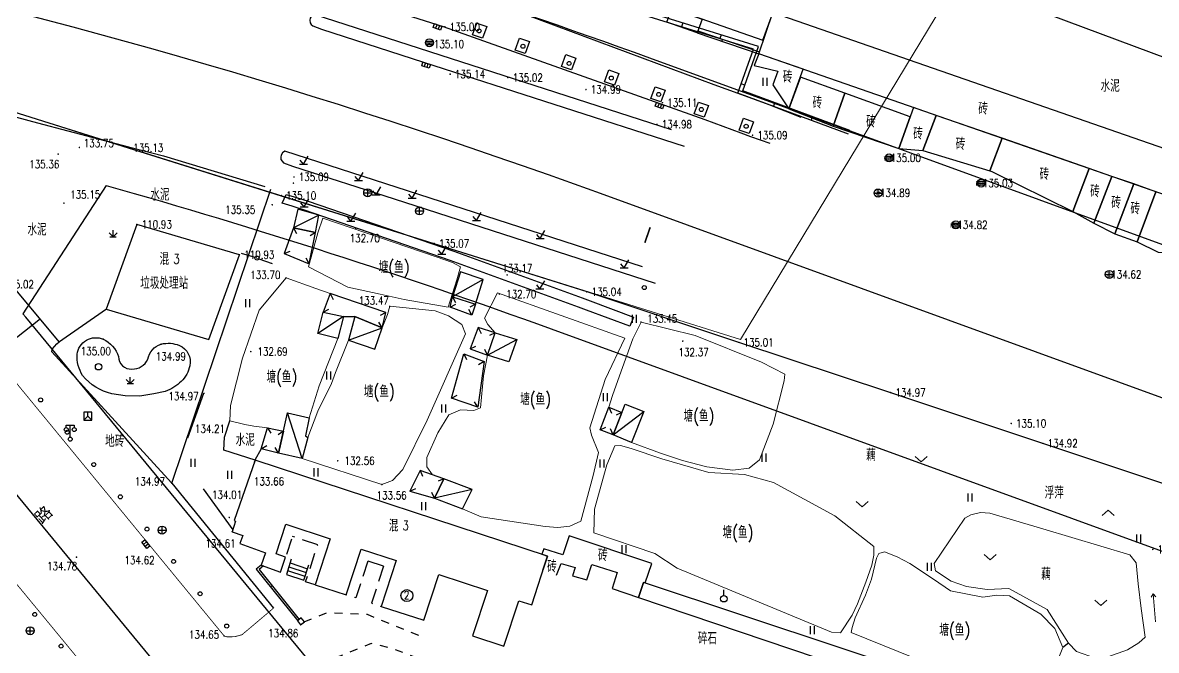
# Model space of a CAD drawing. Extents: x 529262 to 576451, y 2694391 to 2717535.
# Drawn here: x 566461.3 to 566602.9, y 2710012 to 2710090.4 of the extents above; entities that cross this region are included whole.
import ezdxf
from ezdxf.enums import TextEntityAlignment as Align
from ezdxf.xclip import XClip

# ---------------------------------------------------------------- set-up
doc = ezdxf.new("R2010")
doc.units = 0
doc.header["$XCLIPFRAME"] = 0
doc.linetypes.add('X5', pattern=[3, 2, -1])
doc.linetypes.add('X6', pattern=[2, 1, -1])
for name, color, linetype in [('a红线图', 1, 'Continuous'), ('COMPONENT', 8, 'Continuous'), ('DLDW', 8, 'Continuous'), ('DLSS', 4, 'Continuous'), ('DMTZ', 8, 'Continuous'), ('GCD', 8, 'Continuous'), ('GXYZ', 8, 'Continuous'), ('JMD', 8, 'Continuous'), ('PP-COM', 7, 'Continuous'), ('RD-中线', 40, 'Continuous'), ('RD-红线', 7, 'Continuous'), ('ZBTZ', 8, 'Continuous'), ('ZJ', 7, 'Continuous'), ('污水管径标注_W10-', 202, 'Continuous')]:
    doc.layers.add(name, color=color, linetype=linetype)
doc.layers.add('SXSS', color=5, linetype='Continuous', lineweight=0)
doc.styles.add('HZ', font='rs.shx', dxfattribs={"width": 0.8, "bigfont": 'hztxt.shx'})
doc.styles.add('宋体', font='', dxfattribs={"width": 0.75})
doc.styles.add('等线体', font='simhei.ttf')
doc.styles.get('宋体').set_extended_font_data('SimSun')
doc.linetypes.add('10421', pattern='A,2,[150,AAA.SHX,S=0.5,R=0,X=0,Y=0.5],1e-11', length=2)
doc.linetypes.add('10422', pattern='A,0.75,[150,AAA.SHX,S=0.5,R=0,X=0,Y=0.5],1.5,[177,AAA.SHX,S=1,R=0,X=0,Y=0.4],0.75', length=3)
doc.linetypes.add('1161', pattern='A,0,[149,AAA.SHX,S=0.15,R=0,X=0,Y=0],-1.6', length=1.6)

# ---------------------------------------------------------------- blocks, each defined once
blk = doc.blocks.new('A$C19FD0107')
at = {"layer": 'RD-中线', "color": 8, "linetype": 'Continuous', "flags": 128}
for points in [[(-4915.64, 15741.63), (-4680.01, 15724.54, -0.06919), (-4464.53, 15678.48), (-4107.28, 15548.59, 0.074087), (-4020.64, 15530.95), (-3764.95, 15517.41)], [(-4490.73, 14139.44, 0), (-4490.29, 14139.42)], [(-3818.25, 14086.17, 0), (-3817.74, 14086.17)]]:
    blk.add_lwpolyline(points, format="xyb", dxfattribs=at)
at = {"layer": 'RD-中线', "color": 8, "linetype": 'Continuous'}
blk.add_lwpolyline([(-4580.14, 15692.55), (-4507.04, 15604, 0.001888), (-4505.59, 15602.26), (-4424.29, 15505.27, -0.004939), (-4420.53, 15500.69), (-4323.86, 15380.63, 0.004034), (-4320.79, 15376.89), (-4296.85, 15348.11, -0.00385), (-4293.92, 15344.54), (-4230.19, 15265.5)], format="xyb", dxfattribs=at)
at = {"layer": 'RD-红线', "color": 8, "linetype": 'Continuous', "flags": 128}
for points in [[(-4584.2, 15730.06, -0.039951), (-4458.38, 15695.39), (-4101.13, 15565.5, 0.074087), (-4019.69, 15548.92), (-3378.21, 15514.95)], [(-4526.25, 15679.45, -0.018669), (-4470.68, 15661.56), (-4113.43, 15531.67, 0.022546), (-4086.08, 15523.1, 0.022546)]]:
    blk.add_lwpolyline(points, format="xyb", dxfattribs=at)
at = {"layer": 'RD-红线', "color": 8}
for points in [[(-4526.25, 15679.45), (-4536.67, 15663.45, 0.734853)], [(-4306.88, 15383.46), (-4310.15, 15387.52), (-4408.85, 15510.1, 0.004939), (-4412.8, 15514.91), (-4494.1, 15611.9, -0.001888), (-4495.47, 15613.55), (-4536.3, 15663.01), (-4536.67, 15663.45)]]:
    blk.add_lwpolyline(points, format="xyb", dxfattribs=at)
blk = doc.blocks.new('GC200')
at = {"linetype": 'Continuous', "const_width": 0.2, "flags": 128}
blk.add_lwpolyline([(-0.1, 0, 1), (0.1, 0, 1)], format="xyb", close=True, dxfattribs=at)
blk = doc.blocks.new('gc126')
at = {"color": 8}
for p, q in [((0, 0), (-1.5, 1.32)), ((1.5, 1.32), (0, 0))]:
    blk.add_line(p, q, dxfattribs=at)
blk = doc.blocks.new('gc124')
at = {"color": 8}
for p, q in [((-1, 1), (0, 0)), ((-0.8, 0), (0.8, 0)), ((0, 0), (0, 1.6)), ((0, 0), (1, 1))]:
    blk.add_line(p, q, dxfattribs=at)
blk = doc.blocks.new('gc086')
at = {"color": 8}
for p, q in [((0, 0), (7, 0)), ((7, 0), (6.18, 0.57)), ((7, 0), (6.18, -0.57))]:
    blk.add_line(p, q, dxfattribs=at)
blk = doc.blocks.new('gc121')
at = {"color": 8}
for p, q in [((-0.5, -1), (-0.5, 1)), ((0.5, -1), (0.5, 1))]:
    blk.add_line(p, q, dxfattribs=at)
blk = doc.blocks.new('gc211')
for p, q in [((0, 0), (-1.5, -1.32)), ((1.5, -1.32), (0, 0))]:
    blk.add_line(p, q)
blk = doc.blocks.new('gc125')
at = {"color": 8}
blk.add_line((0, 0.8), (0, 2.2), dxfattribs=at)
blk.add_circle((0, 0), 0.8, dxfattribs=at)
blk = doc.blocks.new('gc122')
at = {"color": 8}
blk.add_circle((0, 0), 0.8, dxfattribs=at)
blk = doc.blocks.new('gc043')
for p, q in [((-1, 0), (1, 0)), ((0, -1), (0, 1))]:
    blk.add_line(p, q)
blk.add_circle((0, 0), 1)
blk = doc.blocks.new('gc170')
at = {"color": 8, "linetype": 'Continuous'}
blk.add_circle((0, 0), 0.5, dxfattribs=at)
blk = doc.blocks.new('gc097')
at = {"color": 8}
for p, q in [((-1, 2.9), (-1, 3.5)), ((-1, 3.5), (1, 3.5)), ((0, 0.5), (0, 3.5)), ((1, 3.5), (1, 2.9))]:
    blk.add_line(p, q, dxfattribs=at)
for centre in [(-1, 2.4), (1, 2.4), (0, 0)]:
    blk.add_circle(centre, 0.5, dxfattribs=at)
blk = doc.blocks.new('gc041')
for p, q in [((-1, 0.5), (1, 0.5)), ((-1, -0.5), (-1, 0.5)), ((-0.33, 0.5), (-0.33, -0.5)), ((0.33, 0.5), (0.33, -0.5)), ((1, 0.5), (1, -0.5)), ((1, -0.5), (-1, -0.5))]:
    blk.add_line(p, q)
blk = doc.blocks.new('gc013c')
at = {"linetype": 'Continuous'}
blk.add_line((0.5, 0), (4, 0), dxfattribs=at)
at = {"linetype": 'Continuous', "const_width": 0.15, "flags": 128}
blk.add_lwpolyline([(3.775, 0, 1), (3.925, 0, 1)], format="xyb", close=True, dxfattribs=at)
blk = doc.blocks.new('gc123')
at = {"color": 8}
for p, q in [((-1, 0), (1, 0)), ((0, 0), (-0.8, 1)), ((0, 0), (1.2, 2))]:
    blk.add_line(p, q, dxfattribs=at)
blk = doc.blocks.new('gc049')
for p, q in [((-1, 1), (-1, -1)), ((1, 1), (-1, 1)), ((-1, -1), (0, 0)), ((0, 0), (0, 1)), ((0, 0), (1, -1)), ((1, -1), (1, 1)), ((-1, -1), (1, -1))]:
    blk.add_line(p, q)
blk = doc.blocks.new('gcbj0103')
for p, q in [((-1, 0), (1, 0)), ((-0.9, 0.43), (0.9, 0.43)), ((-0.88, -0.47), (0.88, -0.47))]:
    blk.add_line(p, q)
blk.add_circle((0, 0), 1)
blk = doc.blocks.new('gcbj0102')
for p, q in [((-1, 0), (1, 0)), ((0, -1), (0, 1))]:
    blk.add_line(p, q)
blk.add_circle((0, 0), 1)

msp = doc.modelspace()

# ---------------------------------------------------------------- linework, layer by layer
at = {"layer": 'a红线图', "color": 8, "linetype": 'Continuous', "lineweight": 0, "flags": 128}
for points in [[(566550.969, 2710050.836), (566593.014, 2710120.32)], [(566550.969, 2710050.836), (566593.014, 2710120.32)], [(566455.536, 2710080.71), (566550.969, 2710050.836)], [(566455.536, 2710080.71), (566550.969, 2710050.836)]]:
    msp.add_lwpolyline(points, dxfattribs=at)
at = {"layer": 'DLSS', "linetype": 'Continuous', "const_width": 0.1, "flags": 128}
for points, elevation in [([(566432.022, 2710080.104), (566438.355, 2710072.35), (566476.88, 2710025.508), (566486.482, 2710013.837), (566486.834, 2710013.733), (566487.791, 2710013.741), (566488.714, 2710013.998), (566492.642, 2710017.315)], 135.008), ([(566475.183, 2710002.568), (566471.675, 2710006.838), (566468.011, 2710011.268), (566440.278, 2710044.905), (566432.605, 2710054.227), (566428.124, 2710057.966), (566424.8, 2710058.972), (566421.201, 2710058.967), (566419.509, 2710056.024)], 134.657)]:
    msp.add_lwpolyline(points, dxfattribs=dict(at, elevation=elevation))
at = {"layer": 'DLSS', "linetype": 'Continuous', "const_width": 0.2, "flags": 128}
msp.add_lwpolyline([(566539.022, 2710062.911), (566539.691, 2710064.833)], dxfattribs=at)
at = {"layer": 'DLSS', "linetype": 'X6', "flags": 128}
for points, elevation in [([(566496.472, 2710015.618), (566499.393, 2710016.777), (566504.346, 2710016.541), (566511.63, 2710013.57)], 134.734), ([(566525.123, 2710002.568), (566525.062, 2710003.028), (566526.577, 2710005.096), (566507.414, 2710012.291), (566504.827, 2710012.886), (566500.345, 2710011.093)], 133.722)]:
    msp.add_lwpolyline(points, dxfattribs=dict(at, elevation=elevation))
at = {"layer": 'DMTZ', "linetype": '10422', "elevation": 132.566, "flags": 128}
msp.add_lwpolyline([(566477.701, 2710044.056), (566475.951, 2710043.759), (566474.111, 2710043.789), (566472.447, 2710044.057, -0.1632444), (566468.796, 2710046.33, -0.1472689), (566468.097, 2710048.993, -0.4937104), (566471.371, 2710050.888, -0.1925007), (566473.287, 2710048.72, 0.4406502), (566474.949, 2710047.151, 0.2982937), (566476.942, 2710048.368, -0.286663), (566478.611, 2710050.259, -0.1626754), (566480.884, 2710050.094, -0.3631244), (566482.193, 2710047.558, -0.148287), (566481.124, 2710045.609, -0.1027519), (566479.125, 2710044.37)], format="xyb", close=True, dxfattribs=at)
at = {"layer": 'DMTZ', "linetype": '10422', "flags": 128}
msp.add_lwpolyline([(566483.874, 2710032.209), (566487.552, 2710027.089)], dxfattribs=at)
at = {"layer": 'JMD', "linetype": 'Continuous'}
for p, q in [((566543.771, 2710090.35), (566543.623, 2710089.873)), ((566545.58, 2710089.11), (566545.66, 2710089.346)), ((566548.546, 2710088.867), (566548.398, 2710088.39)), ((566548.652, 2710088.062), (566548.733, 2710088.298)), ((566553.262, 2710086.489), (566553.342, 2710086.726)), ((566553.262, 2710086.489), (566553.342, 2710086.726)), ((566551.532, 2710082.599), (566551.06, 2710082.765)), ((566555.268, 2710080.414), (566555.094, 2710079.945)), ((566559.956, 2710078.676), (566559.782, 2710078.207)), ((566498.292, 2710066.341), (566495.148, 2710064.768)), ((566495.148, 2710064.768), (566495.504, 2710064.051)), ((566497.872, 2710064.198), (566497.204, 2710063.758)), ((566493.97, 2710061.573), (566494.714, 2710061.866)), ((566497.088, 2710060.282), (566496.706, 2710060.985)), ((566518.843, 2710058.348, 133.413), (566514.984, 2710056.167)), ((566499.736, 2710056.575), (566500.075, 2710055.851)), ((566499.736, 2710056.575), (566500.075, 2710055.851)), ((566514.984, 2710056.167), (566515.381, 2710055.473)), ((566514.699, 2710054.87), (566515.401, 2710055.254)), ((566514.699, 2710054.87), (566515.401, 2710055.254)), ((566517.863, 2710055.231), (566517.148, 2710054.872)), ((566501.395, 2710053.718), (566498.196, 2710051.579)), ((566501.395, 2710053.718), (566498.196, 2710051.579)), ((566498.851, 2710054.269), (566499.563, 2710054.633)), ((566498.851, 2710054.269), (566499.563, 2710054.633)), ((566506.659, 2710054.214), (566505.96, 2710053.824)), ((566506.659, 2710054.214), (566505.96, 2710053.824)), ((566517.405, 2710053.869), (566517.06, 2710054.591)), ((566517.405, 2710053.869), (566517.06, 2710054.591)), ((566501.992, 2710050.762), (566506.228, 2710052.31)), ((566501.992, 2710050.762), (566506.228, 2710052.31)), ((566506.228, 2710052.31), (566505.813, 2710052.994)), ((566506.228, 2710052.31), (566505.813, 2710052.994)), ((566518.21, 2710052.326), (566518.563, 2710051.608)), ((566518.21, 2710052.326), (566518.563, 2710051.608)), ((566519.38, 2710048.89), (566523.016, 2710050.847)), ((566519.38, 2710048.89), (566523.016, 2710050.847)), ((566520.344, 2710051.682), (566519.631, 2710051.318)), ((566520.344, 2710051.682), (566519.631, 2710051.318)), ((566516.406, 2710049.061), (566516.765, 2710048.346)), ((566517.201, 2710049.669), (566517.927, 2710050.004)), ((566517.201, 2710049.669), (566517.927, 2710050.004)), ((566519.38, 2710048.89), (566519.033, 2710049.611)), ((566519.38, 2710048.89), (566519.033, 2710049.611)), ((566518.943, 2710048.083), (566518.254, 2710047.675)), ((566514.871, 2710043.517), (566515.577, 2710043.892)), ((566518.184, 2710042.399), (566517.761, 2710043.078)), ((566534.544, 2710042.374), (566534.86, 2710041.639)), ((566496.201, 2710036.001, 133.663), (566494.387, 2710041.693, 133.41)), ((566496.201, 2710036.001, 133.663), (566494.387, 2710041.693, 133.41)), ((566535.057, 2710038.938), (566538.888, 2710041.842)), ((566536.167, 2710041.728), (566535.432, 2710041.411)), ((566491.887, 2710039.822), (566492.293, 2710039.133)), ((566491.887, 2710039.822), (566492.293, 2710039.133)), ((566493.877, 2710039.383), (566493.203, 2710038.952)), ((566493.877, 2710039.383), (566493.203, 2710038.952)), ((566533.433, 2710039.584), (566534.168, 2710039.901)), ((566535.057, 2710038.938), (566534.74, 2710039.673)), ((566491.112, 2710037.213), (566491.808, 2710037.607)), ((566491.112, 2710037.213), (566491.808, 2710037.607)), ((566493.276, 2710036.658), (566492.857, 2710037.34)), ((566493.276, 2710036.658), (566492.857, 2710037.34)), ((566510.963, 2710034.508), (566511.262, 2710033.766)), ((566513.934, 2710033.464), (566513.195, 2710033.158)), ((566509.667, 2710031.926), (566510.4, 2710032.245)), ((566509.667, 2710031.926), (566510.4, 2710032.245)), ((566517.437, 2710032.139), (566512.761, 2710031.021)), ((566512.761, 2710031.021), (566512.435, 2710031.752)), ((566491.106, 2710022.675), (566491.258, 2710022.477)), ((566494.861, 2710023.409), (566494.243, 2710021.522)), ((566494.554, 2710022.473), (566496.728, 2710021.761)), ((566494.71, 2710022.948), (566496.884, 2710022.236)), ((566496.417, 2710020.81), (566497.035, 2710022.697)), ((566494.243, 2710021.522), (566496.417, 2710020.81)), ((566494.398, 2710021.998), (566496.573, 2710021.286)), ((566492.264, 2710019.979), (566492.459, 2710020.136)), ((566495.667, 2710015.738), (566495.862, 2710015.894))]:
    msp.add_line(p, q, dxfattribs=at)
at = {"layer": 'JMD', "linetype": 'Continuous', "flags": 128}
for points, elevation in [([(566556.59, 2710095.929), (566484.389, 2710121.18), (566481.571, 2710113.43), (566553.772, 2710088.179)], 134.215), ([(566556.59, 2710095.929), (566484.389, 2710121.18), (566481.571, 2710113.43), (566553.772, 2710088.179)], 134.215), ([(566553.262, 2710086.489), (566552.682, 2710085.029), (566555.626, 2710084.331), (566555.007, 2710082.639), (566557.028, 2710079.633), (566558.821, 2710084.561)], 134.106), ([(566553.262, 2710086.489), (566552.682, 2710085.029), (566555.626, 2710084.331), (566555.007, 2710082.639), (566557.028, 2710079.633), (566558.821, 2710084.561)], 134.106), ([(566562.533, 2710077.46), (566564.014, 2710081.571), (566558.461, 2710083.572), (566557.028, 2710079.633)], 135.321), ([(566562.533, 2710077.46), (566564.014, 2710081.571), (566558.461, 2710083.572), (566557.028, 2710079.633)], 135.321), ([(566564.014, 2710081.571), (566562.533, 2710077.46), (566570.736, 2710074.694), (566572.156, 2710078.637)], 135.321), ([(566573.748, 2710074.41), (566582.116, 2710071.89), (566583.661, 2710075.947), (566575.411, 2710078.808)], 135.013), ([(566517.863, 2710055.231), (566518.843, 2710058.348), (566516.011, 2710059.277), (566514.984, 2710056.167)], 133.413), ([(566506.228, 2710052.31), (566506.659, 2710054.214), (566499.736, 2710056.575), (566498.851, 2710054.269), (566501.395, 2710053.718), (566502.816, 2710053.709)], 133.722), ([(566506.228, 2710052.31), (566506.659, 2710054.214), (566499.736, 2710056.575), (566498.851, 2710054.269), (566501.395, 2710053.718), (566502.816, 2710053.709)], 133.722), ([(566517.863, 2710055.231), (566517.405, 2710053.869), (566514.699, 2710054.87), (566514.984, 2710056.167)], 133.413), ([(566501.395, 2710053.718), (566500.662, 2710050.969), (566498.196, 2710051.579), (566498.851, 2710054.269)], 133.525), ([(566501.395, 2710053.718), (566500.662, 2710050.969), (566498.196, 2710051.579), (566498.851, 2710054.269)], 133.525), ([(566502.816, 2710053.709), (566501.992, 2710050.762), (566505.309, 2710049.652), (566506.228, 2710052.31)], 133.741), ([(566502.816, 2710053.709), (566501.992, 2710050.762), (566505.309, 2710049.652), (566506.228, 2710052.31)], 133.741), ([(566520.344, 2710051.682), (566518.21, 2710052.326), (566517.201, 2710049.669), (566519.38, 2710048.89)], 133.381), ([(566520.344, 2710051.682), (566518.21, 2710052.326), (566517.201, 2710049.669), (566519.38, 2710048.89)], 133.381), ([(566522.052, 2710048.055), (566519.38, 2710048.89), (566520.344, 2710051.682), (566523.016, 2710050.847)], 132.924), ([(566522.052, 2710048.055), (566519.38, 2710048.89), (566520.344, 2710051.682), (566523.016, 2710050.847)], 132.924), ([(566518.184, 2710042.399), (566514.871, 2710043.517), (566516.406, 2710049.061), (566518.943, 2710048.083)], 133.08), ([(566534.544, 2710042.374), (566536.167, 2710041.728), (566535.057, 2710038.938), (566533.433, 2710039.584)], 133.716), ([(566537.36, 2710038.003), (566535.057, 2710038.938), (566536.585, 2710042.777), (566538.888, 2710041.842)], 133.438), ([(566494.387, 2710041.693), (566497.078, 2710041.07), (566496.621, 2710038.801), (566496.909, 2710038.613), (566496.201, 2710036.001), (566493.276, 2710036.658)], 133.41), ([(566494.387, 2710041.693), (566497.078, 2710041.07), (566496.621, 2710038.801), (566496.909, 2710038.613), (566496.201, 2710036.001), (566493.276, 2710036.658)], 133.41), ([(566493.276, 2710036.658), (566491.112, 2710037.213), (566491.887, 2710039.822), (566493.877, 2710039.383)], 135.474), ([(566493.276, 2710036.658), (566491.112, 2710037.213), (566491.887, 2710039.822), (566493.877, 2710039.383)], 135.474), ([(566513.934, 2710033.464), (566510.963, 2710034.508), (566509.667, 2710031.926), (566512.761, 2710031.021)], 133.613), ([(566513.934, 2710033.464), (566510.963, 2710034.508), (566509.667, 2710031.926), (566512.761, 2710031.021)], 133.613), ([(566517.437, 2710032.139), (566513.934, 2710033.464), (566512.761, 2710031.021), (566516.264, 2710029.696)], 133.211), ([(566496.02, 2710015.236), (566496.509, 2710015.582), (566496.115, 2710016.103), (566495.647, 2710015.721)], 134.862)]:
    msp.add_lwpolyline(points, close=True, dxfattribs=dict(at, elevation=elevation))
at = {"layer": 'JMD', "linetype": 'Continuous', "elevation": 135.885, "flags": 128}
msp.add_lwpolyline([(566614.998, 2710095.498), (566556.937, 2710119.269), (566551.641, 2710105.561), (566614.998, 2710081.916)], dxfattribs=at)
msp.add_lwpolyline([(566614.998, 2710095.498), (566556.937, 2710119.269), (566551.641, 2710105.561), (566614.998, 2710081.916)], dxfattribs=at)
at = {"layer": 'JMD', "linetype": 'Continuous', "flags": 128}
for points in [[(566564.644, 2710076.938), (566551.283, 2710081.891), (566553.222, 2710087.415), (566519.021, 2710098.037), (566517.433, 2710098.617)], [(566564.47, 2710076.469), (566550.648, 2710081.593), (566552.578, 2710087.091), (566518.873, 2710097.559), (566517.262, 2710098.147)], [(566515.43, 2710094.67), (566547.635, 2710082.681), (566550.654, 2710081.587), (566554.5, 2710080.174), (566558.532, 2710078.591)], [(566500.508, 2710094.14), (566513.854, 2710089.924), (566546.534, 2710078.288), (566551.017, 2710076.641), (566552.235, 2710076.173), (566554.63, 2710075.323)], [(566542.353, 2710076.989), (566497.705, 2710091.409), (566497.351, 2710091.149), (566497.23, 2710090.935), (566497.181, 2710090.682), (566497.21, 2710090.373), (566497.35, 2710090.171), (566497.537, 2710089.969), (566498.652, 2710089.556), (566511.36, 2710085.463), (566543.948, 2710074.951)], [(566545.58, 2710089.11), (566553.262, 2710086.489)], [(566545.66, 2710089.346), (566553.342, 2710086.726)], [(566458.045, 2710048.409), (566432.085, 2710080.073), (566434.511, 2710082.05), (566436.218, 2710083.433), (566436.656, 2710083.581), (566437.565, 2710083.849), (566439.946, 2710083.997), (566443.657, 2710083.119), (566463.147, 2710077.876), (566474.534, 2710074.871), (566478.904, 2710073.779), (566491.564, 2710069.95)], [(566479.911, 2710032.939), (566464.946, 2710049.297), (566464.991, 2710049.651), (566465.566, 2710050.316), (566465.865, 2710050.564), (566450.496, 2710068.947), (566444.764, 2710075.723), (566443.477, 2710078.252), (566443.248, 2710080.828)], [(566538.714, 2710059.912), (566494.072, 2710074.331), (566493.75, 2710074.124), (566493.591, 2710073.858), (566493.542, 2710073.605), (566493.571, 2710073.296), (566493.711, 2710073.094), (566493.898, 2710072.892), (566495.013, 2710072.479), (566507.721, 2710068.386), (566540.309, 2710057.874)], [(566526.303, 2710022.044), (566526.881, 2710023.812), (566490.341, 2710035.781), (566490.234, 2710035.474)], [(566527.999, 2710021.413), (566528.559, 2710022.863), (566530.311, 2710022.381), (566529.996, 2710021.341), (566531.785, 2710020.836), (566532.423, 2710022.776), (566535.57, 2710021.741), (566534.926, 2710019.781), (566538.241, 2710018.621), (566538.877, 2710020.532), (566539.075, 2710020.466), (566539.886, 2710022.903), (566529.579, 2710026.332), (566528.793, 2710023.97), (566526.399, 2710024.727), (566526.175, 2710024.043), (566526.881, 2710023.812), (566526.303, 2710022.044)], [(566491.106, 2710022.675), (566490.486, 2710022.196), (566495.667, 2710015.738)], [(566491.384, 2710022.574), (566490.84, 2710022.154), (566495.862, 2710015.894)], [(566587.991, 2710002.568), (566588.497, 2710004.024), (566538.877, 2710020.532), (566538.241, 2710018.621), (566585.829, 2710002.568)]]:
    msp.add_lwpolyline(points, dxfattribs=at)
for points in [[(566546.182, 2710090.833), (566545.58, 2710089.11), (566541.785, 2710090.437), (566542.388, 2710092.16)], [(566555.031, 2710091.642), (566614.024, 2710071.184), (566612.239, 2710066.036), (566553.262, 2710086.489)], [(566555.031, 2710091.642), (566614.024, 2710071.184), (566612.239, 2710066.036), (566553.262, 2710086.489)], [(566519.271, 2710089.914), (566518.734, 2710088.432), (566517.489, 2710088.858), (566518.026, 2710090.34)], [(566524.622, 2710088.022), (566524.085, 2710086.54), (566522.841, 2710086.967), (566523.377, 2710088.449)], [(566530.394, 2710085.968), (566529.857, 2710084.486), (566528.612, 2710084.913), (566529.149, 2710086.395)], [(566535.786, 2710084.054), (566535.249, 2710082.572), (566534.004, 2710082.998), (566534.541, 2710084.48)], [(566541.573, 2710081.968), (566541.036, 2710080.486), (566539.791, 2710080.912), (566540.328, 2710082.394)], [(566546.965, 2710080.053), (566546.428, 2710078.571), (566545.184, 2710078.997), (566545.72, 2710080.479)], [(566572.573, 2710079.792), (566570.736, 2710074.694), (566573.748, 2710074.41), (566575.411, 2710078.808)], [(566552.595, 2710078.023), (566552.058, 2710076.541), (566550.813, 2710076.968), (566551.35, 2710078.45)], [(566583.662, 2710075.949), (566582.116, 2710071.89), (566582.389, 2710071.808), (566592.475, 2710066.817), (566594.514, 2710072.185)], [(566594.513, 2710072.183), (566592.475, 2710066.815), (566595.1, 2710065.358), (566597.348, 2710071.2)], [(566597.348, 2710071.2), (566595.1, 2710065.358), (566597.736, 2710064.025), (566600.088, 2710070.25)], [(566600.088, 2710070.25), (566597.736, 2710064.025), (566600.509, 2710063.013), (566602.869, 2710069.285)], [(566494.214, 2710068.948), (566495.531, 2710068.572), (566496.988, 2710068.123), (566515.162, 2710061.844), (566531.176, 2710056.022), (566532.176, 2710055.663), (566537.618, 2710053.643), (566537.166, 2710052.498), (566537.161, 2710052.487), (566531.719, 2710054.507), (566530.719, 2710054.866), (566514.705, 2710060.688), (566496.531, 2710066.967), (566494.978, 2710067.465), (566493.705, 2710067.863)], [(566602.869, 2710069.285), (566600.509, 2710063.013), (566603.155, 2710061.752), (566604.102, 2710061.679), (566605.476, 2710061.198), (566605.602, 2710061.557), (566607.848, 2710067.559)], [(566497.872, 2710064.198), (566498.292, 2710066.341), (566495.661, 2710067.094), (566495.148, 2710064.768)], [(566488.382, 2710061.411), (566475.57, 2710065.207), (566471.734, 2710054.641), (566484.546, 2710050.845)], [(566495.148, 2710064.768), (566493.97, 2710061.573), (566497.088, 2710060.282), (566497.872, 2710064.198)], [(566490.341, 2710035.781), (566487.718, 2710028.234), (566487.906, 2710028.166), (566487.477, 2710026.854), (566488.812, 2710026.371), (566488.447, 2710025.362), (566491.657, 2710024.201), (566491.106, 2710022.675), (566493.517, 2710021.803), (566494.143, 2710023.686), (566492.956, 2710024.08), (566494.183, 2710027.771), (566499.722, 2710025.957), (566497.838, 2710020.203), (566501.722, 2710018.975), (566503.593, 2710024.689), (566507.959, 2710023.259), (566506.082, 2710017.534), (566511.433, 2710015.821), (566513.296, 2710021.511), (566519.367, 2710019.522), (566517.509, 2710013.848), (566521.42, 2710012.584), (566523.273, 2710018.243), (566524.892, 2710017.731), (566526.881, 2710023.812)]]:
    msp.add_lwpolyline(points, close=True, dxfattribs=at)
at = {"layer": 'JMD', "linetype": 'X5', "flags": 128}
for points, elevation in [([(566494.882, 2710025.91), (566494.143, 2710023.686)], 138.924), ([(566498.17, 2710025.229), (566495.001, 2710026.267)], 135.245), ([(566497.838, 2710020.203), (566496.654, 2710020.6), (566498.17, 2710025.229)], 135.015), ([(566506.365, 2710022.545), (566504.432, 2710023.178)], 135.245)]:
    msp.add_lwpolyline(points, dxfattribs=dict(at, elevation=elevation))
for points in [[(566504.432, 2710023.178), (566502.929, 2710018.587), (566501.722, 2710018.975)], [(566506.365, 2710022.545), (566504.891, 2710017.913), (566506.082, 2710017.534)]]:
    msp.add_lwpolyline(points, dxfattribs=at)
at = {"layer": 'SXSS', "color": 8, "linetype": '10421', "flags": 128}
msp.add_lwpolyline([(566515.982, 2710059.925), (566514.992, 2710060.45), (566512.968, 2710061.169), (566498.815, 2710065.962), (566498.163, 2710064.135), (566497, 2710059.901), (566501.926, 2710057.366), (566505.975, 2710056.513), (566508.955, 2710055.828), (566514.47, 2710054.895), (566515.52, 2710058.285)], close=True, dxfattribs=at)
for points, elevation in [([(566499.736, 2710056.575), (566497.909, 2710057.216), (566494.205, 2710058.522), (566490.832, 2710054.51), (566488.778, 2710048.515), (566487.289, 2710042.585), (566487.175, 2710040.682), (566489.067, 2710040.233), (566490.167, 2710040.027), (566491.887, 2710039.822)], 135.902), ([(566499.736, 2710056.575), (566497.909, 2710057.216), (566494.205, 2710058.522), (566490.832, 2710054.51), (566488.778, 2710048.515), (566487.289, 2710042.585), (566487.175, 2710040.682), (566489.067, 2710040.233), (566490.167, 2710040.027), (566491.887, 2710039.822)], 135.902), ([(566516.264, 2710029.696), (566518.577, 2710028.696), (566526.567, 2710027.494), (566528.162, 2710027.38), (566529.639, 2710027.538), (566531.05, 2710028.181), (566532.561, 2710033.852), (566533.254, 2710036.745), (566532.354, 2710038.9), (566532.159, 2710039.82), (566534.079, 2710045.859), (566536.515, 2710051.026), (566520.613, 2710056.648), (566519.017, 2710053.484), (566519.414, 2710052.691), (566520.344, 2710051.682)], 133.215), ([(566496.201, 2710036.001), (566506.181, 2710032.742), (566507.516, 2710033.221), (566508.815, 2710034.623), (566511.837, 2710040.78), (566516.613, 2710051.555), (566516.158, 2710052.729), (566514.501, 2710053.809), (566512.819, 2710054.409), (566507.157, 2710054.982), (566506.883, 2710053.969), (566506.228, 2710052.31)], 133.663), ([(566496.201, 2710036.001), (566506.181, 2710032.742), (566507.516, 2710033.221), (566508.815, 2710034.623), (566511.837, 2710040.78), (566516.613, 2710051.555), (566516.158, 2710052.729), (566514.501, 2710053.809), (566512.819, 2710054.409), (566507.157, 2710054.982), (566506.883, 2710053.969), (566506.228, 2710052.31)], 133.663), ([(566537.36, 2710038.003), (566540.997, 2710036.667), (566543.73, 2710035.717), (566546.761, 2710034.945), (566550.029, 2710034.529), (566552.05, 2710034.766), (566553.345, 2710035.81), (566555.051, 2710040.285), (566556.45, 2710045.686), (566556.498, 2710046.513), (566553.579, 2710048.021), (566545.306, 2710051.328), (566538.551, 2710053.021), (566537.52, 2710050.939), (566535.866, 2710046.318), (566534.99, 2710043.838), (566534.544, 2710042.374)], 133.438), ([(566501.992, 2710050.762), (566500.404, 2710046.727), (566499.876, 2710045.347), (566498.171, 2710041.898), (566496.909, 2710038.613)], 135.459), ([(566501.992, 2710050.762), (566500.404, 2710046.727), (566499.876, 2710045.347), (566498.171, 2710041.898), (566496.909, 2710038.613)], 135.459), ([(566497.078, 2710041.07), (566498.359, 2710045.076), (566500.662, 2710050.969)], 133.572), ([(566497.078, 2710041.07), (566498.359, 2710045.076), (566500.662, 2710050.969)], 133.572), ([(566519.38, 2710048.89), (566518.887, 2710046.296), (566518.503, 2710042.325), (566517.654, 2710041.997), (566515.982, 2710042.051), (566514.545, 2710041.422), (566513.161, 2710039.196), (566511.811, 2710036.092), (566511.782, 2710034.967), (566512.504, 2710033.966)], 133.215)]:
    msp.add_lwpolyline(points, dxfattribs=dict(at, elevation=elevation))
for points, elevation in [([(566564.904, 2710016.434), (566565.578, 2710017.857), (566566.627, 2710020.553), (566567.376, 2710022.687), (566567.638, 2710023.922), (566567.623, 2710025.001), (566562.774, 2710028.819), (566555.079, 2710032.998), (566551.454, 2710033.97), (566547.003, 2710034.232), (566541.128, 2710035.947), (566537.301, 2710037.241), (566535.968, 2710037.618), (566535.286, 2710037.565), (566534.271, 2710035.182), (566532.751, 2710029.674), (566532.656, 2710026.712), (566540.293, 2710024.128), (566543.043, 2710022.28), (566562.362, 2710014.331), (566563.48, 2710014.25)], 132.265), ([(566564.819, 2710014.254), (566580.673, 2710007.862), (566585.76, 2710006.288), (566587.531, 2710006.31), (566589.697, 2710008.528), (566591.233, 2710012.384), (566590.242, 2710014.763), (566588.479, 2710016.551), (566584.564, 2710018.829), (566582.974, 2710018.94), (566581.248, 2710018.672), (566577.22, 2710019.485), (566575.092, 2710020.928), (566572.133, 2710022.875), (566570.56, 2710023.735), (566568.957, 2710024.34), (566568.957, 2710024.34), (566568.275, 2710024.147), (566567.975, 2710023.548), (566567.338, 2710020.927), (566566.589, 2710018.943), (566565.316, 2710016.097), (566564.941, 2710014.899)], 133.399)]:
    msp.add_lwpolyline(points, close=True, dxfattribs=dict(at, elevation=elevation))
msp.add_lwpolyline([(566579.747, 2710028.973), (566579.001, 2710028.555), (566575.153, 2710022.869), (566575.321, 2710021.977), (566577.291, 2710020.664), (566579.202, 2710020.008), (566581.769, 2710019.649), (566584.48, 2710019.761), (566589.297, 2710017.129), (566591.962, 2710012.929), (566592.951, 2710011.88), (566595.323, 2710011.073), (566596.851, 2710011.24), (566599.296, 2710012.128), (566600.714, 2710012.962), (566601.539, 2710013.686), (566601.043, 2710017.259), (566600.642, 2710020.333), (566600.419, 2710022.962), (566599.6, 2710023.978), (566588.761, 2710027.219), (566582.105, 2710029.148), (566580.96, 2710029.232), (566579.747, 2710028.973)], dxfattribs=at)
at = {"layer": 'ZBTZ', "linetype": '1161', "flags": 128}
for points, elevation in [([(566479.922, 2710032.905), (566492.321, 2710069.603)], 134.965), ([(566481.954, 2710038.557), (566483.957, 2710044.125)], 134.965), ([(566486.427, 2710037.032), (566486.535, 2710038.642), (566487.175, 2710040.682)], 135.902), ([(566486.427, 2710037.032), (566486.535, 2710038.642), (566487.175, 2710040.682)], 135.902), ([(566491.112, 2710037.213), (566490.291, 2710035.781)], 135.902), ([(566491.112, 2710037.213), (566490.291, 2710035.781)], 135.902), ([(566479.922, 2710032.905), (566492.642, 2710017.315)], 134.965), ([(566591.962, 2710012.929), (566591.233, 2710012.384)], 133.227)]:
    msp.add_lwpolyline(points, dxfattribs=dict(at, elevation=elevation))
for points in [[(566465.79, 2710050.526), (566471.763, 2710054.662)], [(566457.692, 2710048.904), (566463.522, 2710053.44)], [(566490.341, 2710035.781), (566486.427, 2710037.032)], [(566490.341, 2710035.781), (566486.427, 2710037.032)]]:
    msp.add_lwpolyline(points, dxfattribs=at)
at = {"layer": 'ZJ', "linetype": 'Continuous'}
msp.add_circle((566509.307, 2710018.871), 0.75, dxfattribs=at)
at = {"layer": '污水管径标注_W10-'}
msp.add_lwpolyline([(566455.416, 2710080.74), (566474.502, 2710074.762), (566493.587, 2710068.785), (566512.673, 2710062.808), (566531.76, 2710056.831), (566550.739, 2710050.524), (566569.719, 2710044.218), (566588.698, 2710037.911), (566604.832, 2710032.551)], dxfattribs=at)

# ---------------------------------------------------------------- block references
at = {"layer": 'COMPONENT', "linetype": 'Continuous', "xscale": 0.5, "yscale": 0.5}
for name, p in [('gcbj0103', (566512.115, 2710087.877)), ('gcbj0103', (566569.538, 2710073.496)), ('gcbj0103', (566581.039, 2710070.366)), ('gcbj0102', (566504.405, 2710069.16)), ('gcbj0102', (566568.164, 2710069.121)), ('gcbj0102', (566510.889, 2710066.882)), ('gcbj0103', (566577.867, 2710065.15)), ('gcbj0102', (566597.041, 2710058.952))]:
    msp.add_blockref(name, p, dxfattribs=at)
at = {"layer": 'DLDW', "linetype": 'Continuous', "xscale": 0.5, "yscale": 0.5, "zscale": 0.5}
msp.add_blockref('gc097', (566467.244, 2710038.399, 134.78), dxfattribs=at)
at = {"layer": 'GCD', "linetype": 'Continuous'}
ref = msp.add_blockref('GC200', (566514.043, 2710089.855, 135), dxfattribs=dict(at, xscale=0.5, yscale=0.5, zscale=0.5))
ref.add_attrib('height', '135.00', dxfattribs={"linetype": 'Continuous', "height": 1, "style": 'HZ', "width": 0.8}).set_placement((566514.643, 2710089.855, 135), align=Align.MIDDLE_LEFT)
ref = msp.add_blockref('GC200', (566512.076, 2710087.702, 135.1), dxfattribs=dict(at, xscale=0.5, yscale=0.5, zscale=0.5))
ref.add_attrib('height', '135.10', dxfattribs={"linetype": 'Continuous', "height": 1, "style": 'HZ', "width": 0.8}).set_placement((566512.676, 2710087.702, 135.1), align=Align.MIDDLE_LEFT)
ref = msp.add_blockref('GC200', (566514.709, 2710083.959, 135.14), dxfattribs=dict(at, xscale=0.5, yscale=0.5, zscale=0.5))
ref.add_attrib('height', '135.14', dxfattribs={"linetype": 'Continuous', "height": 1, "style": 'HZ', "width": 0.8}).set_placement((566515.309, 2710083.959, 135.14), align=Align.MIDDLE_LEFT)
ref = msp.add_blockref('GC200', (566521.914, 2710083.52, 135.02), dxfattribs=dict(at, xscale=0.5, yscale=0.5, zscale=0.5))
ref.add_attrib('height', '135.02', dxfattribs={"linetype": 'Continuous', "height": 1, "style": 'HZ', "width": 0.8}).set_placement((566522.514, 2710083.52, 135.02), align=Align.MIDDLE_LEFT)
ref = msp.add_blockref('GC200', (566531.672, 2710082.038, 134.99), dxfattribs=dict(at, xscale=0.5, yscale=0.5, zscale=0.5))
ref.add_attrib('height', '134.99', dxfattribs={"linetype": 'Continuous', "height": 1, "style": 'HZ', "width": 0.8}).set_placement((566532.272, 2710082.038, 134.99), align=Align.MIDDLE_LEFT)
ref = msp.add_blockref('GC200', (566541.222, 2710080.398, 135.11), dxfattribs=dict(at, xscale=0.5, yscale=0.5, zscale=0.5))
ref.add_attrib('height', '135.11', dxfattribs={"linetype": 'Continuous', "height": 1, "style": 'HZ', "width": 0.8}).set_placement((566541.822, 2710080.398, 135.11), align=Align.MIDDLE_LEFT)
ref = msp.add_blockref('GC200', (566540.542, 2710077.696, 134.98), dxfattribs=dict(at, xscale=0.5, yscale=0.5, zscale=0.5))
ref.add_attrib('height', '134.98', dxfattribs={"linetype": 'Continuous', "height": 1, "style": 'HZ', "width": 0.8}).set_placement((566541.142, 2710077.696, 134.98), align=Align.MIDDLE_LEFT)
ref = msp.add_blockref('GC200', (566552.485, 2710076.333, 135.09), dxfattribs=dict(at, xscale=0.5, yscale=0.5, zscale=0.5))
ref.add_attrib('height', '135.09', dxfattribs={"linetype": 'Continuous', "height": 1, "style": 'HZ', "width": 0.8}).set_placement((566553.085, 2710076.333, 135.09), align=Align.MIDDLE_LEFT)
at = {"layer": 'GCD', "linetype": 'Continuous', "xscale": 0.5, "yscale": 0.5, "zscale": 0.5}
for p in [(566468.388, 2710074.808, 133.75), (566465.743, 2710073.979, 135.363), (566495.122, 2710070.359, 133.971), (566466.465, 2710067.858, 135.152), (566492.483, 2710067.656, 135.353), (566502.916, 2710064.722, 132.7), (566521.823, 2710058.9, 133.174), (566494.205, 2710058.522, 133.703), (566520.863, 2710056.511, 132.7), (566507.157, 2710054.982, 133.474), (566538.551, 2710053.021, 133.449), (566471.371, 2710050.888, 134.999), (566543.767, 2710050.638, 132.37), (566478.611, 2710050.259, 134.987), (566489.797, 2710049.329, 132.69), (566483.957, 2710044.125, 134.972), (566487.175, 2710040.682, 134.209), (566490.341, 2710035.781, 133.66), (566500.665, 2710035.704, 132.56), (566479.922, 2710032.905, 134.965), (566506.181, 2710032.742, 133.564), (566487.116, 2710028.632, 134.01), (566487.477, 2710026.854, 134.608), (566476.88, 2710025.508, 134.622), (566468.026, 2710023.673, 134.781), (566496.02, 2710015.236, 134.862), (566486.482, 2710013.837, 134.652)]:
    msp.add_blockref('GC200', p, dxfattribs=at)
at = {"layer": 'GCD', "linetype": 'Continuous'}
ref = msp.add_blockref('GC200', (566474.51, 2710074.769, 135.13), dxfattribs=dict(at, xscale=0.5, yscale=0.5, zscale=0.5))
ref.add_attrib('height', '135.13', dxfattribs={"linetype": 'Continuous', "height": 1, "style": 'HZ', "width": 0.8}).set_placement((566475.11, 2710074.769, 135.13), align=Align.MIDDLE_LEFT)
ref = msp.add_blockref('GC200', (566569.495, 2710073.502, 135.002), dxfattribs=dict(at, xscale=0.1999999999534339, yscale=0.1999999999534339, zscale=0.1999999999534339))
ref.add_attrib('height', '135.00', dxfattribs={"linetype": 'Continuous', "height": 1, "style": 'HZ', "width": 0.8}).set_placement((566569.735, 2710073.502, 135.002), align=Align.MIDDLE_LEFT)
ref = msp.add_blockref('GC200', (566495.198, 2710071.124, 135.089), dxfattribs=dict(at, xscale=0.5, yscale=0.5, zscale=0.5))
ref.add_attrib('height', '135.09', dxfattribs={"linetype": 'Continuous', "height": 1, "style": 'HZ', "width": 0.8}).set_placement((566495.798, 2710071.124, 135.089), align=Align.MIDDLE_LEFT)
ref = msp.add_blockref('GC200', (566581.004, 2710070.365, 135.03), dxfattribs=dict(at, xscale=0.1999999999534339, yscale=0.1999999999534339, zscale=0.1999999999534339))
ref.add_attrib('height', '135.03', dxfattribs={"linetype": 'Continuous', "height": 1, "style": 'HZ', "width": 0.8}).set_placement((566581.244, 2710070.365, 135.03), align=Align.MIDDLE_LEFT)
ref = msp.add_blockref('GC200', (566493.605, 2710068.804, 135.1), dxfattribs=dict(at, xscale=0.5, yscale=0.5, zscale=0.5))
ref.add_attrib('height', '135.10', dxfattribs={"linetype": 'Continuous', "height": 1, "style": 'HZ', "width": 0.8}).set_placement((566494.205, 2710068.804, 135.1), align=Align.MIDDLE_LEFT)
ref = msp.add_blockref('GC200', (566568.163, 2710069.133, 134.891), dxfattribs=dict(at, xscale=0.1999999999534339, yscale=0.1999999999534339, zscale=0.1999999999534339))
ref.add_attrib('height', '134.89', dxfattribs={"linetype": 'Continuous', "height": 1, "style": 'HZ', "width": 0.8}).set_placement((566568.403, 2710069.133, 134.891), align=Align.MIDDLE_LEFT)
ref = msp.add_blockref('GC200', (566475.57, 2710065.207, 110.93), dxfattribs=dict(at, xscale=0.5, yscale=0.5, zscale=0.5))
ref.add_attrib('height', '110.93', dxfattribs={"linetype": 'Continuous', "height": 1, "style": 'HZ', "width": 0.8}).set_placement((566476.17, 2710065.207, 110.93), align=Align.MIDDLE_LEFT)
ref = msp.add_blockref('GC200', (566577.829, 2710065.151, 134.818), dxfattribs=dict(at, xscale=0.1999999999534339, yscale=0.1999999999534339, zscale=0.1999999999534339))
ref.add_attrib('height', '134.82', dxfattribs={"linetype": 'Continuous', "height": 1, "style": 'HZ', "width": 0.8}).set_placement((566578.069, 2710065.151, 134.818), align=Align.MIDDLE_LEFT)
ref = msp.add_blockref('GC200', (566512.715, 2710062.823, 135.07), dxfattribs=dict(at, xscale=0.5, yscale=0.5, zscale=0.5))
ref.add_attrib('height', '135.07', dxfattribs={"linetype": 'Continuous', "height": 1, "style": 'HZ', "width": 0.8}).set_placement((566513.315, 2710062.823, 135.07), align=Align.MIDDLE_LEFT)
ref = msp.add_blockref('GC200', (566488.382, 2710061.411, 110.929), dxfattribs=dict(at, xscale=0.5, yscale=0.5, zscale=0.5))
ref.add_attrib('height', '110.93', dxfattribs={"linetype": 'Continuous', "height": 1, "style": 'HZ', "width": 0.8}).set_placement((566488.982, 2710061.411, 110.929), align=Align.MIDDLE_LEFT)
ref = msp.add_blockref('GC200', (566597.043, 2710058.96, 134.619), dxfattribs=dict(at, xscale=0.1999999999534339, yscale=0.1999999999534339, zscale=0.1999999999534339))
ref.add_attrib('height', '134.62', dxfattribs={"linetype": 'Continuous', "height": 1, "style": 'HZ', "width": 0.8}).set_placement((566597.283, 2710058.96, 134.619), align=Align.MIDDLE_LEFT)
ref = msp.add_blockref('GC200', (566531.766, 2710056.795, 135.04), dxfattribs=dict(at, xscale=0.5, yscale=0.5, zscale=0.5))
ref.add_attrib('height', '135.04', dxfattribs={"linetype": 'Continuous', "height": 1, "style": 'HZ', "width": 0.8}).set_placement((566532.366, 2710056.795, 135.04), align=Align.MIDDLE_LEFT)
ref = msp.add_blockref('GC200', (566550.745, 2710050.482, 135.005), dxfattribs=dict(at, xscale=0.5, yscale=0.5, zscale=0.5))
ref.add_attrib('height', '135.01', dxfattribs={"linetype": 'Continuous', "height": 1, "style": 'HZ', "width": 0.8}).set_placement((566551.345, 2710050.482, 135.005), align=Align.MIDDLE_LEFT)
ref = msp.add_blockref('GC200', (566569.725, 2710044.217, 134.97), dxfattribs=dict(at, xscale=0.5, yscale=0.5, zscale=0.5))
ref.add_attrib('height', '134.97', dxfattribs={"linetype": 'Continuous', "height": 1, "style": 'HZ', "width": 0.8}).set_placement((566570.325, 2710044.217, 134.97), align=Align.MIDDLE_LEFT)
ref = msp.add_blockref('GC200', (566584.789, 2710040.363, 135.101), dxfattribs=dict(at, xscale=0.5, yscale=0.5, zscale=0.5))
ref.add_attrib('height', '135.10', dxfattribs={"linetype": 'Continuous', "height": 1, "style": 'HZ', "width": 0.8}).set_placement((566585.389, 2710040.363, 135.101), align=Align.MIDDLE_LEFT)
ref = msp.add_blockref('GC200', (566588.73, 2710037.882, 134.92), dxfattribs=dict(at, xscale=0.5, yscale=0.5, zscale=0.5))
ref.add_attrib('height', '134.92', dxfattribs={"linetype": 'Continuous', "height": 1, "style": 'HZ', "width": 0.8}).set_placement((566589.33, 2710037.882, 134.92), align=Align.MIDDLE_LEFT)
ref = msp.add_blockref('GC200', (566602.471, 2710024.645, 134.499), dxfattribs=dict(at, xscale=0.5, yscale=0.5, zscale=0.5))
ref.add_attrib('height', '134.50', dxfattribs={"linetype": 'Continuous', "height": 1, "style": 'HZ', "width": 0.8}).set_placement((566603.071, 2710024.645, 134.499), align=Align.MIDDLE_LEFT)
at = {"layer": 'GXYZ', "linetype": 'Continuous'}
for name, p, xscale, yscale, zscale, rotation in [('gc041', (566513.129, 2710089.854), 0.5000000003394165, 0.5000000003394165, 0.5000000003394165, 339.2133635024045), ('gc041', (566511.703, 2710085.084), 0.5000000001832033, 0.5000000001832033, 0.5000000001832033, 342.6107020976437), ('gc041', (566540.861, 2710080.019), 0.5000000003394165, 0.5000000003394165, 0.5000000003394165, 339.2133635024045), ('gc013c', (566490.577, 2710060.997), 0.4999999999779774, 0.4999999999779774, 0.4999999999779774, 163.2425351626948), ('gc013c', (566490.577, 2710060.997), 0.5000000000425917, 0.5000000000425917, 0.5000000000425917, 340.898520870586), ('gc041', (566476.686, 2710025.291, 134.666), 0.4999999999643413, 0.4999999999643413, 0.4999999999643413, 308.0069111433431)]:
    msp.add_blockref(name, p, dxfattribs=dict(at, xscale=xscale, yscale=yscale, zscale=zscale, rotation=rotation))
at = {"layer": 'GXYZ', "linetype": 'Continuous', "xscale": 0.5, "yscale": 0.5, "zscale": 0.5}
for name, p in [('gc170', (566490.577, 2710060.997)), ('gc170', (566490.577, 2710060.997)), ('gc049', (566469.46, 2710041.254)), ('gc043', (566478.719, 2710027.043, 134.992)), ('gc043', (566462.24, 2710014.495))]:
    msp.add_blockref(name, p, dxfattribs=at)
at = {"layer": 'PP-COM'}
ref = msp.add_blockref('A$C19FD0107', (570997.993, 2694390.603), dxfattribs=at)
XClip(ref).set_block_clipping_path([(-9366.4383134884, 14428.6043910822), (-3328.4480743363, 17452.7484863754)])
at = {"layer": 'SXSS', "color": 8, "linetype": 'Continuous', "xscale": 0.4999999999780769, "yscale": 0.4999999999780769, "zscale": 0.4999999999780769, "rotation": 94.66909970824175}
msp.add_blockref('gc086', (566602.811, 2710015.615), dxfattribs=at)
at = {"layer": 'ZBTZ', "linetype": 'Continuous'}
for p, xscale, yscale, zscale, rotation in [((566518.328, 2710089.353), 0.5000000000485905, 0.5000000000485905, 0.5000000000485905, 309.4726305196259), ((566523.798, 2710087.434), 0.5000000000485905, 0.5000000000485905, 0.5000000000485905, 309.4726305196259), ((566529.565, 2710085.29), 0.5000000000485905, 0.5000000000485905, 0.5000000000485905, 309.4726305196259), ((566534.832, 2710083.472), 0.5000000000485905, 0.5000000000485905, 0.5000000000485905, 309.4726305196259), ((566540.759, 2710081.42), 0.5000000000485905, 0.5000000000485905, 0.5000000000485905, 309.4726305196259), ((566546.092, 2710079.545), 0.5000000000485905, 0.5000000000485905, 0.5000000000485905, 309.4726305196259), ((566551.682, 2710077.449), 0.5000000000485905, 0.5000000000485905, 0.5000000000485905, 309.4726305196259), ((566538.954, 2710057.321), 0.4999999999576456, 0.4999999999576456, 0.4999999999576456, 338.7676191746013), ((566463.552, 2710043.297), 0.5000000000485905, 0.5000000000485905, 0.5000000000485905, 309.4726305196259), ((566466.872, 2710039.265), 0.5000000000485905, 0.5000000000485905, 0.5000000000485905, 309.4726305196259), ((566470.193, 2710035.233), 0.5000000000485905, 0.5000000000485905, 0.5000000000485905, 309.4726305196259), ((566473.513, 2710031.202), 0.5000000000485905, 0.5000000000485905, 0.5000000000485905, 309.4726305196259), ((566476.833, 2710027.17), 0.5000000000485905, 0.5000000000485905, 0.5000000000485905, 309.4726305196259), ((566480.154, 2710023.138), 0.5000000000485905, 0.5000000000485905, 0.5000000000485905, 309.4726305196259), ((566483.474, 2710019.106), 0.5000000000485905, 0.5000000000485905, 0.5000000000485905, 309.4726305196259), ((566462.822, 2710016.522), 0.4999999999238841, 0.4999999999238841, 0.4999999999238841, 309.7501151611783), ((566486.795, 2710015.074), 0.5000000000485905, 0.5000000000485905, 0.5000000000485905, 309.4726305196259), ((566466.109, 2710012.57, 134.896), 0.4999999999238841, 0.4999999999238841, 0.4999999999238841, 309.7501151611783)]:
    msp.add_blockref('gc170', p, dxfattribs=dict(at, xscale=xscale, yscale=yscale, zscale=zscale, rotation=rotation))
at = {"layer": 'ZBTZ', "linetype": 'Continuous', "xscale": 0.5, "yscale": 0.5, "zscale": 0.5}
for name, p in [('gc121', (566554.069, 2710082.979)), ('gc123', (566496.369, 2710072.706)), ('gc123', (566503.254, 2710070.67)), ('gc123', (566505.463, 2710068.887)), ('gc123', (566509.954, 2710068.477)), ('gc123', (566496.452, 2710067.401)), ('gc123', (566502.316, 2710065.626)), ('gc123', (566517.98, 2710065.696)), ('gc123', (566525.941, 2710063.431)), ('gc123', (566513.667, 2710061.475)), ('gc123', (566536.438, 2710059.786)), ('gc123', (566525.921, 2710057.169)), ('gc121', (566489.422, 2710055.362)), ('gc121', (566489.422, 2710055.362)), ('gc121', (566537.721, 2710053.426)), ('gc122', (566470.786, 2710047.433)), ('gc121', (566499.569, 2710046.352)), ('gc121', (566499.569, 2710046.352)), ('gc121', (566534.102, 2710043.635)), ('gc121', (566513.901, 2710042.234)), ('gc121', (566553.933, 2710036.091)), ('gc121', (566482.586, 2710035.436)), ('gc121', (566533.703, 2710035.366)), ('gc126', (566573.539, 2710035.565)), ('gc121', (566487.174, 2710033.966)), ('gc121', (566497.978, 2710034.261)), ('gc121', (566497.978, 2710034.261)), ('gc126', (566566.17, 2710029.973)), ('gc121', (566579.655, 2710031.126)), ('gc121', (566511.437, 2710030.026)), ('gc211', (566596.915, 2710029.522)), ('gc121', (566600.712, 2710025.986)), ('gc121', (566536.429, 2710024.668)), ('gc126', (566582.169, 2710023.346)), ('gc121', (566574.576, 2710022.465)), ('gc125', (566548.892, 2710018.48)), ('gc126', (566595.971, 2710017.637, -134.405)), ('gc121', (566559.972, 2710014.559))]:
    msp.add_blockref(name, p, dxfattribs=at)
at = {"layer": 'ZBTZ', "linetype": 'Continuous', "xscale": 0.5, "yscale": 0.5}
for p in [(566472.594, 2710063.672), (566474.745, 2710045.338)]:
    msp.add_blockref('gc124', p, dxfattribs=at)

# ---------------------------------------------------------------- texts
at = {"layer": 'GCD', "linetype": 'Continuous', "style": 'HZ', "width": 0.8}
for s, p in [('133.75', (566470.824, 2710075.354)), ('135.36', (566464.009, 2710072.716)), ('135.15', (566469.126, 2710068.93)), ('135.35', (566488.488, 2710067.042, 133.567)), ('132.70', (566504.039, 2710063.481)), ('133.70', (566491.623, 2710058.901)), ('133.17', (566523.096, 2710059.723)), ('135.02', (566460.83, 2710057.728)), ('133.47', (566505.162, 2710055.702)), ('132.70', (566523.588, 2710056.511)), ('133.45', (566541.204, 2710053.448)), ('135.00', (566470.441, 2710049.381)), ('134.99', (566479.82, 2710048.733)), ('132.69', (566492.522, 2710049.329)), ('132.37', (566545.115, 2710049.256)), ('134.97', (566481.401, 2710043.752)), ('134.21', (566484.704, 2710039.705)), ('132.56', (566503.39, 2710035.704)), ('134.97', (566477.202, 2710033.123)), ('133.66', (566492.079, 2710033.133)), ('134.01', (566486.843, 2710031.464)), ('133.56', (566507.393, 2710031.389)), ('134.61', (566486.024, 2710025.39)), ('134.62', (566475.907, 2710023.291)), ('134.78', (566466.24, 2710022.564)), ('134.65', (566483.965, 2710014.006, 134.683)), ('134.86', (566493.855, 2710014.177))]:
    msp.add_text(s, height=1, dxfattribs=at).set_placement(p, align=Align.MIDDLE)
at = {"layer": 'GXYZ', "linetype": 'Continuous', "style": '宋体'}
for s, p in [('雨水', (566569.54, 2710073.455)), ('雨水', (566581.041, 2710070.325)), ('污', (566568.164, 2710069.115)), ('雨水', (566577.869, 2710065.11)), ('污', (566597.041, 2710058.945))]:
    msp.add_text(s, height=0.5, dxfattribs=at).set_placement(p, align=Align.MIDDLE)
at = {"layer": 'JMD', "linetype": 'Continuous', "style": 'HZ', "width": 0.8}
for s, p in [('砖', (566557.463, 2710083.616)), ('砖', (566557.463, 2710083.616)), ('砖', (566561.179, 2710080.403)), ('砖', (566561.179, 2710080.403)), ('砖', (566581.884, 2710079.654)), ('砖', (566567.867, 2710078.049)), ('砖', (566573.759, 2710076.53)), ('砖', (566579.055, 2710075.242)), ('砖', (566589.535, 2710071.485)), ('砖', (566595.857, 2710069.338)), ('砖', (566598.496, 2710067.927)), ('砖', (566600.89, 2710067.191)), ('混', (566479.618, 2710060.902)), ('混', (566508.239, 2710027.624)), ('砖', (566534.376, 2710023.916)), ('砖', (566528.022, 2710022.499))]:
    msp.add_text(s, height=1.5, dxfattribs=at).set_placement(p, align=Align.MIDDLE_RIGHT)
for p in [(566480.118, 2710060.902), (566508.739, 2710027.624)]:
    msp.add_text('3', height=1.2, dxfattribs=at).set_placement(p, align=Align.MIDDLE_LEFT)
at = {"layer": 'SXSS', "color": 8, "linetype": '10421', "style": 'HZ', "width": 0.8}
for p in [(566507.705, 2710059.762), (566493.68, 2710046.08), (566493.68, 2710046.08), (566505.852, 2710044.252), (566505.852, 2710044.252), (566525.375, 2710043.297), (566545.781, 2710041.212), (566550.653, 2710026.677), (566577.734, 2710014.491)]:
    msp.add_text('塘(鱼)', height=1.5, dxfattribs=at).set_placement(p, align=Align.MIDDLE)
at = {"layer": 'ZJ', "color": 8, "linetype": 'Continuous', "style": 'HZ', "width": 0.8}
for s, height, p in [('水泥', 1.5, (566597.151, 2710082.579)), ('水泥', 1.5, (566478.443, 2710069)), ('水泥', 1.5, (566463.099, 2710064.644)), ('垃圾处理站', 1.5, (566478.992, 2710057.982)), ('水泥', 1.5, (566489.114, 2710038.386)), ('水泥', 1.5, (566489.114, 2710038.386)), ('地砖', 1.5, (566472.804, 2710038.242)), ('藕', 1.5, (566567.274, 2710036.525)), ('浮萍', 1.5, (566590.165, 2710031.806)), ('藕', 1.5, (566589.14, 2710021.663)), ('2', 1, (566509.27, 2710018.926)), ('碎石', 1.5, (566546.831, 2710013.624))]:
    msp.add_text(s, height=height, dxfattribs=at).set_placement(p, align=Align.MIDDLE)
at = {"layer": 'ZJ', "color": 8, "linetype": 'Continuous', "style": '等线体'}
msp.add_text('路', height=1.5, rotation=42.99658, dxfattribs=at).set_placement((566463.887, 2710029.019), align=Align.MIDDLE)

doc.saveas('drawing.dxf')
